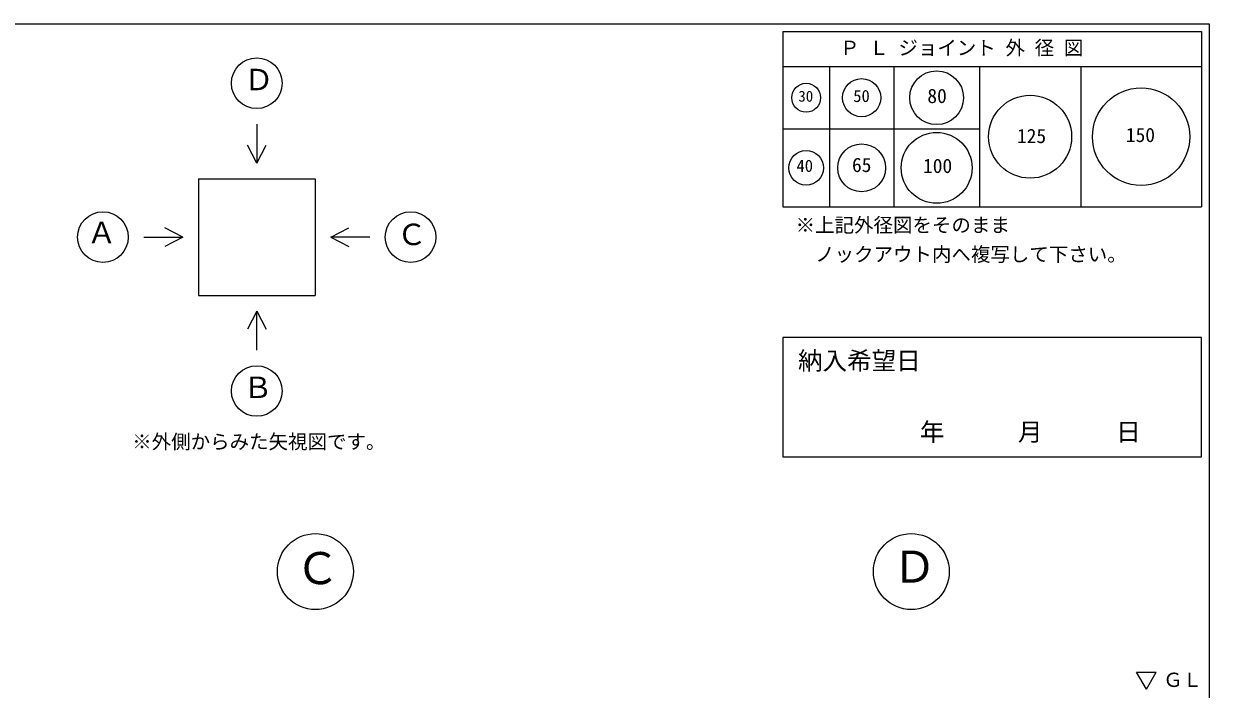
# Model space of a CAD drawing. Units: millimetres, scale not verified. Extents: x -4890 to 18490, y -2335 to 2335.
# Drawn here: x 1846 to 4890, y 627 to 2335 of the extents above; entities that cross this region are included whole.
import ezdxf
from ezdxf.enums import TextEntityAlignment as Align

# ---------------------------------------------------------------- set-up
doc = ezdxf.new("R2010")
doc.units = ezdxf.units.MM
doc.header["$LTSCALE"] = 10
for name, color, linetype, lineweight in [('0-2_waku', 7, 'Continuous', 18), ('0-3_gaikei', 7, 'Continuous', 18), ('0-8_hole', 7, 'Continuous', 18), ('0-E_文字１', 7, 'Continuous', 18)]:
    doc.layers.add(name, color=color, linetype=linetype, lineweight=lineweight)
doc.styles.add('ＭＳ ゴシック', font='')
doc.styles.get('ＭＳ ゴシック').set_extended_font_data('MS Gothic')

msp = doc.modelspace()

# ---------------------------------------------------------------- linework, layer by layer
at = {"layer": '0-2_waku'}
for p, q in [((-1230.06, 2335.39), (4889.94, 2335.39)), ((3794.94, 2315.39), (3794.94, 1865.39)), ((3794.94, 2315.39), (4869.94, 2315.39)), ((3794.94, 2315.39), (4869.94, 2315.39)), ((3794.94, 2315.39), (4869.94, 2315.39)), ((3794.94, 2315.39), (3794.94, 1865.39)), ((3794.94, 2315.39), (4869.94, 2315.39)), ((3794.94, 2315.39), (4869.94, 2315.39)), ((3794.94, 2315.39), (4869.94, 2315.39)), ((4869.94, 2315.39), (4869.94, 1865.39)), ((4869.94, 2315.39), (4869.94, 1865.39)), ((4889.94, 2335.39), (4889.94, -1939.61)), ((3794.94, 2225.39), (4869.94, 2225.39)), ((3914.94, 2225.39), (3914.94, 1865.39)), ((4079.94, 2225.39), (4079.94, 1865.39)), ((4299.94, 2225.39), (4299.94, 1865.39)), ((4559.94, 2225.39), (4559.94, 1865.39)), ((3794.94, 2065.39), (4299.94, 2065.39)), ((3794.94, 1865.39), (4869.94, 1865.39)), ((3794.94, 1865.39), (4869.94, 1865.39))]:
    msp.add_line(p, q, dxfattribs=at)
at = {"layer": '0-3_gaikei'}
for p, q in [((2444.55, 2077.61), (2444.55, 1977.61)), ((2444.55, 1977.61), (2420.43, 2023.98)), ((2444.55, 1977.61), (2468.68, 2023.98)), ((2294.55, 1937.61), (2594.55, 1937.61)), ((2294.55, 1937.61), (2294.55, 1637.61)), ((2594.55, 1937.61), (2594.55, 1637.61)), ((2254.55, 1787.61), (2208.18, 1811.73)), ((2634.55, 1787.61), (2680.93, 1811.73)), ((2154.55, 1787.61), (2254.55, 1787.61)), ((2254.55, 1787.61), (2208.18, 1763.48)), ((2294.55, 1637.61), (2594.55, 1637.61)), ((2444.55, 1597.61), (2420.43, 1551.23)), ((2444.55, 1597.61), (2468.68, 1551.23)), ((2444.55, 1497.61), (2444.55, 1597.61))]:
    msp.add_line(p, q, dxfattribs=at)
msp.add_lwpolyline([(2734.55, 1787.61), (2634.55, 1787.61), (2680.93, 1763.48)], dxfattribs=at)
for centre, radius in [((2444.55, 2182.61), 65), ((2049.55, 1787.61), 65), ((2839.55, 1787.61), 65), ((2444.55, 1392.61), 65), ((2594.94, 929.14), 97.5), ((4124.94, 929.14), 97.5)]:
    msp.add_circle(centre, radius, dxfattribs=at)
at = {"layer": '0-8_hole', "lineweight": 5}
msp.add_lwpolyline([(3794.94, 1530.09), (3794.94, 1223.39), (4869.94, 1223.39), (4869.94, 1530.09)], close=True, dxfattribs=at)
msp.add_lwpolyline([(3794.94, 1530.09), (3794.94, 1223.39), (4869.94, 1223.39), (4869.94, 1530.09)], close=True, dxfattribs=at)
at = {"layer": '0-8_hole'}
for centre, radius in [((3997.44, 2145.39), 49), ((4189.94, 2145.39), 69), ((3854.94, 2145.39), 37), ((4714.94, 2045.39), 125), ((4429.94, 2045.39), 106.5), ((4189.94, 1965.39), 91), ((3854.94, 1965.39), 44.5), ((3997.44, 1965.39), 61.5)]:
    msp.add_circle(centre, radius, dxfattribs=at)
at = {"layer": '0-E_文字１'}
for p, q in [((4728.68, 627.53), (4703.48, 670.47)), ((4703.48, 670.47), (4753.88, 670.47)), ((4728.68, 627.53), (4753.88, 670.47))]:
    msp.add_line(p, q, dxfattribs=at)

# ---------------------------------------------------------------- texts
at = {"layer": '0-8_hole', "style": 'ＭＳ ゴシック'}
for s, height, p in [('30', 28.04, (3834.89, 2126.85)), ('50', 31.16, (3975.85, 2125.04)), ('80', 36.66, (4166.12, 2120.7)), ('125', 36.66, (4396.22, 2017.96)), ('150', 36.66, (4675.76, 2020.62)), ('40', 31.16, (3830.22, 1945.79)), ('65', 36.66, (3972.66, 1943.66)), ('100', 36.66, (4155, 1941.21)), ('納入希望日', 46.19, (3834.01, 1433.31))]:
    msp.add_text(s, height=height, dxfattribs=at).set_placement(p, align=Align.BOTTOM_LEFT)
at = {"layer": '0-E_文字１', "style": 'ＭＳ ゴシック'}
for s, height, p in [('Ｐ Ｌ ジョイント 外 径 図', 36.66, (3941.87, 2244.21)), ('Ｄ', 54.99, (2412.51, 2148.04)), ('Ａ', 54.99, (2008.82, 1755.52)), ('※上記外径図をそのまま', 36.66, (3827.9, 1789.19)), ('Ｃ', 54.99, (2804.77, 1750.56)), ('\u3000ノックアウト内へ複写して下さい。', 36.66, (3827.9, 1714.19)), ('Ｂ', 54.99, (2409.77, 1358.04)), ('\u3000\u3000\u3000年\u3000\u3000\u3000月\u3000\u3000\u3000日     ', 46.19, (3957.78, 1250.69)), ('※外側からみた矢視図です。', 36.66, (2124.76, 1233.24)), ('Ｃ', 82.48, (2543.82, 872.02)), ('Ｄ', 82.48, (4076.62, 875.74)), ('ＧＬ', 36.66, (4771.48, 621.98))]:
    msp.add_text(s, height=height, dxfattribs=at).set_placement(p, align=Align.BOTTOM_LEFT)

doc.saveas('drawing.dxf')
